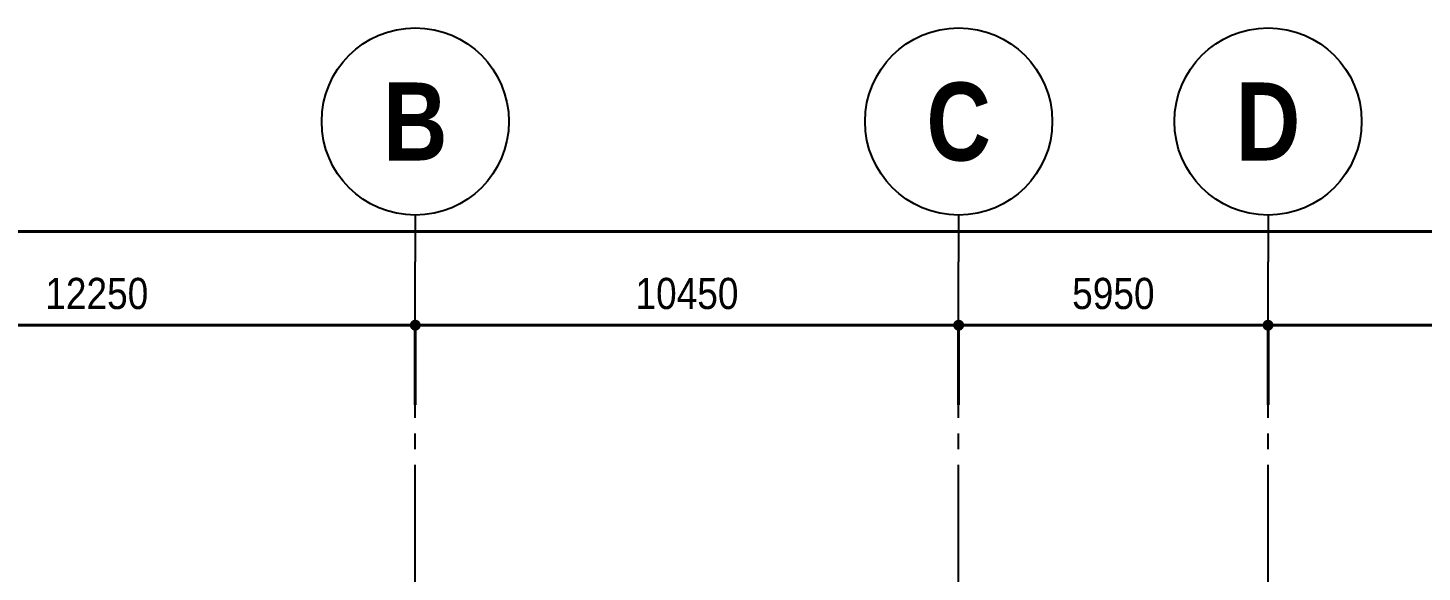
# Model space of a CAD drawing. Header units: millimetres. Extents: x -3973692 to -2843767, y 592734 to 838475.
# Drawn here: x -3543695 to -3516882, y 773671 to 784134 of the extents above; entities that cross this region are included whole.
import ezdxf
from ezdxf.enums import TextEntityAlignment as Align

# ---------------------------------------------------------------- set-up
doc = ezdxf.new("R2010")
doc.units = ezdxf.units.MM
doc.header["$MEASUREMENT"] = 0
doc.header["$PDMODE"] = 3
doc.header["$PDSIZE"] = -20
doc.linetypes.add('CHG_XX_Luoi truc$0$MB_Luoi truc$0$Center101', pattern=[13, 10, -1, 1, -1])
doc.linetypes.add('DIVIDE2', pattern=[15.875, 6.35, -3.175, 0, -3.175, 0, -3.175])
doc.layers.get('0').update_dxf_attribs({"lineweight": 9})
doc.layers.get('Defpoints').update_dxf_attribs({"color": 10, "lineweight": 0})
for name, color, linetype, lineweight in [("'S_General_Divide_3 Intermediate", 3, 'DIVIDE2', 40), ('CHG_XX_Cot_Tang 1$0$MB_Luoi truc$0$Dim 300', 1, 'Continuous', 5), ('CHG_XX_Cot_Tang 1$0$NS-Pier', 150, 'Continuous', 9)]:
    doc.layers.add(name, color=color, linetype=linetype, lineweight=lineweight)
doc.layers.add('CHG_XX_Luoi truc$0$Grid', color=34, linetype='Continuous')
doc.layers.add('CHG_XX_Luoi truc$0$Grid Line', color=251, linetype='CHG_XX_Luoi truc$0$MB_Luoi truc$0$Center101')
doc.styles.add('CHG_XX_Cot_Tang 1$0$MB_Luoi truc$0$Arial_C', font='arial.ttf', dxfattribs={"width": 0.85})
doc.styles.add('CHG_XX_Luoi truc$0$MB_Luoi truc$0$Grid A-F$0$VNI-HelveCB', font='')
doc.styles.get('CHG_XX_Luoi truc$0$MB_Luoi truc$0$Grid A-F$0$VNI-HelveCB').set_extended_font_data('VNI-Helve-Condense', bold=True)
doc.dimstyles.new('CHG_XX_Cot_Tang 1$0$MB_Luoi truc$0$Dim 300 (A1-A2)', dxfattribs={"dimscale": 300, "dimtxt": 2, "dimasz": 0.7, "dimexe": 0, "dimexo": 1, "dimgap": 1, "dimtad": 1, "dimdec": 0, "dimzin": 12, "dimdsep": 46, "dimtxsty": 'CHG_XX_Cot_Tang 1$0$MB_Luoi truc$0$Arial_C', "dimblk": 'CHG_XX_Cot_Tang 1$0$MB_Luoi truc$0$_Dot', "dimcen": 1, "dimclrd": 256, "dimclre": 256, "dimclrt": 3, "dimadec": 0, "dimazin": 0, "dimtfac": 1, "dimtdec": 0, "dimtix": 1, "dimtmove": 2, "dimatfit": 3, "dimldrblk": 'CHG_XX_Cot_Tang 1$0$MB_Luoi truc$0$HTT Arrow 30', "dimfxl": 1, "dimtolj": 1, "dimtzin": 0, "dimarcsym": 0})

# ---------------------------------------------------------------- blocks, each defined once
blk = doc.blocks.new('CHG_XX_Cot_Tang 1$0$MB_Luoi truc$0$_Dot')
at = {"color": 0, "linetype": 'ByBlock', "lineweight": -2}
blk.add_line((-0.5, 0), (-1, 0), dxfattribs=at)
at = {"color": 0, "linetype": 'ByBlock', "const_width": 0.5}
blk.add_lwpolyline([(-0.25, 0, 1), (0.25, 0, 1)], format="xyb", close=True, dxfattribs=at)
blk = doc.blocks.new('*D2916')
at = {"layer": 'CHG_XX_Cot_Tang 1$0$MB_Luoi truc$0$Dim 300', "lineweight": -2, "transparency": 16777216}
for p, q in [((0, 166908), (0, 168437)), ((210, 168437), (12040, 168437)), ((12250, 166908), (12250, 168437))]:
    blk.add_line(p, q, dxfattribs=at)
at = {"layer": 'Defpoints', "color": 0, "transparency": 16777216}
for p in [(12250, 168437), (0, 166608), (12250, 166608)]:
    blk.add_point(p, dxfattribs=at)
at = {"layer": 'CHG_XX_Cot_Tang 1$0$MB_Luoi truc$0$Dim 300', "lineweight": -2, "transparency": 16777216, "xscale": 210, "yscale": 210, "zscale": 210, "rotation": 180}
blk.add_blockref('CHG_XX_Cot_Tang 1$0$MB_Luoi truc$0$_Dot', (0, 168437), dxfattribs=at)
at = {"layer": 'CHG_XX_Cot_Tang 1$0$MB_Luoi truc$0$Dim 300', "lineweight": -2, "transparency": 16777216, "xscale": 210, "yscale": 210, "zscale": 210}
blk.add_blockref('CHG_XX_Cot_Tang 1$0$MB_Luoi truc$0$_Dot', (12250, 168437), dxfattribs=at)
at = {"layer": 'CHG_XX_Cot_Tang 1$0$MB_Luoi truc$0$Dim 300', "color": 3, "transparency": 16777216, "insert": (6125, 169043), "char_height": 600, "attachment_point": 5, "style": 'CHG_XX_Cot_Tang 1$0$MB_Luoi truc$0$Arial_C'}
blk.add_mtext('\\A1;12250', dxfattribs=at)
blk = doc.blocks.new('CHG_XX_Cot_Tang 1$0$MB_Luoi truc$0$HTT Arrow 30')
blk.add_hatch(color=256).paths.add_polyline_path([(-2.5, 0.375), (-2.5, -0.375), (0, 0)])
at = {"color": 0, "linetype": 'ByBlock', "lineweight": -2}
for p, q in [((0, 0), (-2.5, 0.375)), ((-2.5, -0.375), (-2.5, 0.375)), ((0, 0), (-2.5, -0.375))]:
    blk.add_line(p, q, dxfattribs=at)
blk = doc.blocks.new('*D2917')
at = {"layer": 'CHG_XX_Cot_Tang 1$0$MB_Luoi truc$0$Dim 300', "lineweight": -2, "transparency": 16777216}
for p, q in [((12250, 166908), (12250, 168437)), ((12460, 168437), (22490, 168437)), ((22700, 166908), (22700, 168437))]:
    blk.add_line(p, q, dxfattribs=at)
at = {"layer": 'Defpoints', "color": 0, "transparency": 16777216}
for p in [(22700, 168437), (12250, 166608), (22700, 166608)]:
    blk.add_point(p, dxfattribs=at)
at = {"layer": 'CHG_XX_Cot_Tang 1$0$MB_Luoi truc$0$Dim 300', "lineweight": -2, "transparency": 16777216, "xscale": 210, "yscale": 210, "zscale": 210, "rotation": 180}
blk.add_blockref('CHG_XX_Cot_Tang 1$0$MB_Luoi truc$0$_Dot', (12250, 168437), dxfattribs=at)
at = {"layer": 'CHG_XX_Cot_Tang 1$0$MB_Luoi truc$0$Dim 300', "lineweight": -2, "transparency": 16777216, "xscale": 210, "yscale": 210, "zscale": 210}
blk.add_blockref('CHG_XX_Cot_Tang 1$0$MB_Luoi truc$0$_Dot', (22700, 168437), dxfattribs=at)
at = {"layer": 'CHG_XX_Cot_Tang 1$0$MB_Luoi truc$0$Dim 300', "color": 3, "transparency": 16777216, "insert": (17475, 169043), "char_height": 600, "attachment_point": 5, "style": 'CHG_XX_Cot_Tang 1$0$MB_Luoi truc$0$Arial_C'}
blk.add_mtext('\\A1;10450', dxfattribs=at)
blk = doc.blocks.new('*D2918')
at = {"layer": 'CHG_XX_Cot_Tang 1$0$MB_Luoi truc$0$Dim 300', "lineweight": -2, "transparency": 16777216}
for p, q in [((22700, 166908), (22700, 168437)), ((22910, 168437), (28440, 168437)), ((28650, 166908), (28650, 168437))]:
    blk.add_line(p, q, dxfattribs=at)
at = {"layer": 'Defpoints', "color": 0, "transparency": 16777216}
for p in [(28650, 168437), (22700, 166608), (28650, 166608)]:
    blk.add_point(p, dxfattribs=at)
at = {"layer": 'CHG_XX_Cot_Tang 1$0$MB_Luoi truc$0$Dim 300', "lineweight": -2, "transparency": 16777216, "xscale": 210, "yscale": 210, "zscale": 210, "rotation": 180}
blk.add_blockref('CHG_XX_Cot_Tang 1$0$MB_Luoi truc$0$_Dot', (22700, 168437), dxfattribs=at)
at = {"layer": 'CHG_XX_Cot_Tang 1$0$MB_Luoi truc$0$Dim 300', "lineweight": -2, "transparency": 16777216, "xscale": 210, "yscale": 210, "zscale": 210}
blk.add_blockref('CHG_XX_Cot_Tang 1$0$MB_Luoi truc$0$_Dot', (28650, 168437), dxfattribs=at)
at = {"layer": 'CHG_XX_Cot_Tang 1$0$MB_Luoi truc$0$Dim 300', "color": 3, "transparency": 16777216, "insert": (25675, 169043), "char_height": 600, "attachment_point": 5, "style": 'CHG_XX_Cot_Tang 1$0$MB_Luoi truc$0$Arial_C'}
blk.add_mtext('\\A1;5950', dxfattribs=at)
blk = doc.blocks.new('*D2919')
at = {"layer": 'CHG_XX_Cot_Tang 1$0$MB_Luoi truc$0$Dim 300', "lineweight": -2, "transparency": 16777216}
for p, q in [((28650, 166908), (28650, 168437)), ((28860, 168437), (37940, 168437)), ((38150, 166908), (38150, 168437))]:
    blk.add_line(p, q, dxfattribs=at)
at = {"layer": 'Defpoints', "color": 0, "transparency": 16777216}
for p in [(38150, 168437), (28650, 166608), (38150, 166608)]:
    blk.add_point(p, dxfattribs=at)
at = {"layer": 'CHG_XX_Cot_Tang 1$0$MB_Luoi truc$0$Dim 300', "lineweight": -2, "transparency": 16777216, "xscale": 210, "yscale": 210, "zscale": 210, "rotation": 180}
blk.add_blockref('CHG_XX_Cot_Tang 1$0$MB_Luoi truc$0$_Dot', (28650, 168437), dxfattribs=at)
at = {"layer": 'CHG_XX_Cot_Tang 1$0$MB_Luoi truc$0$Dim 300', "lineweight": -2, "transparency": 16777216, "xscale": 210, "yscale": 210, "zscale": 210}
blk.add_blockref('CHG_XX_Cot_Tang 1$0$MB_Luoi truc$0$_Dot', (38150, 168437), dxfattribs=at)
at = {"layer": 'CHG_XX_Cot_Tang 1$0$MB_Luoi truc$0$Dim 300', "color": 3, "transparency": 16777216, "insert": (33400, 169043), "char_height": 600, "attachment_point": 5, "style": 'CHG_XX_Cot_Tang 1$0$MB_Luoi truc$0$Arial_C'}
blk.add_mtext('\\A1;9500', dxfattribs=at)
blk = doc.blocks.new('*D2928')
at = {"layer": 'CHG_XX_Cot_Tang 1$0$MB_Luoi truc$0$Dim 300', "lineweight": -2, "transparency": 16777216}
for p, q in [((-10900, 166908), (-10900, 170237)), ((105840, 170237), (-10690, 170237)), ((106050, 166908), (106050, 170237))]:
    blk.add_line(p, q, dxfattribs=at)
at = {"layer": 'Defpoints', "color": 0, "transparency": 16777216}
for p in [(-10900, 170237), (-10900, 166608), (106050, 166608)]:
    blk.add_point(p, dxfattribs=at)
at = {"layer": 'CHG_XX_Cot_Tang 1$0$MB_Luoi truc$0$Dim 300', "lineweight": -2, "transparency": 16777216, "xscale": 210, "yscale": 210, "zscale": 210, "rotation": 180}
blk.add_blockref('CHG_XX_Cot_Tang 1$0$MB_Luoi truc$0$_Dot', (-10900, 170237), dxfattribs=at)
at = {"layer": 'CHG_XX_Cot_Tang 1$0$MB_Luoi truc$0$Dim 300', "lineweight": -2, "transparency": 16777216, "xscale": 210, "yscale": 210, "zscale": 210}
blk.add_blockref('CHG_XX_Cot_Tang 1$0$MB_Luoi truc$0$_Dot', (106050, 170237), dxfattribs=at)
at = {"layer": 'CHG_XX_Cot_Tang 1$0$MB_Luoi truc$0$Dim 300', "color": 3, "transparency": 16777216, "insert": (47575, 170843), "char_height": 600, "attachment_point": 5, "style": 'CHG_XX_Cot_Tang 1$0$MB_Luoi truc$0$Arial_C'}
blk.add_mtext('\\A1;116950', dxfattribs=at)
blk = doc.blocks.new('*U2841')
at = {"layer": 'CHG_XX_Luoi truc$0$Grid', "lineweight": -2}
blk.add_line((0, 611), (0, 608), dxfattribs=at)
blk.add_circle((0, 617), 6, dxfattribs=at)
at = {"layer": 'CHG_XX_Luoi truc$0$Grid Line'}
blk.add_line((0, 0), (0, 608), dxfattribs=at)
at = {"layer": 'CHG_XX_Luoi truc$0$Grid', "lineweight": -2, "style": 'CHG_XX_Luoi truc$0$MB_Luoi truc$0$Grid A-F$0$VNI-HelveCB'}
for tag, p in [('GRIDSUB', (0, 617)), ('GRID', (0, -9))]:
    blk.add_attdef(tag, text='', height=5, dxfattribs=at).set_placement(p, align=Align.MIDDLE)
blk = doc.blocks.new('CHG_XX_Luoi truc')
at = {"layer": 'CHG_XX_Luoi truc$0$Grid'}
ref = blk.add_blockref('*U2841', (12250, -12747), dxfattribs=dict(at, xscale=300, yscale=300, zscale=300))
ref.add_attrib('GRIDSUB', 'B', dxfattribs={"lineweight": -2, "height": 1500, "style": 'CHG_XX_Luoi truc$0$MB_Luoi truc$0$Grid A-F$0$VNI-HelveCB'}).set_placement((12250, 172353), align=Align.MIDDLE)
ref = blk.add_blockref('*U2841', (22700, -12747), dxfattribs=dict(at, xscale=300, yscale=300, zscale=300))
ref.add_attrib('GRIDSUB', 'C', dxfattribs={"lineweight": -2, "height": 1500, "style": 'CHG_XX_Luoi truc$0$MB_Luoi truc$0$Grid A-F$0$VNI-HelveCB'}).set_placement((22700, 172353), align=Align.MIDDLE)
ref = blk.add_blockref('*U2841', (28650, -12747), dxfattribs=dict(at, xscale=300, yscale=300, zscale=300))
ref.add_attrib('GRIDSUB', 'D', dxfattribs={"lineweight": -2, "height": 1500, "style": 'CHG_XX_Luoi truc$0$MB_Luoi truc$0$Grid A-F$0$VNI-HelveCB'}).set_placement((28650, 172353), align=Align.MIDDLE)
blk = doc.blocks.new('CHG_XX_Cot_Tang 1')
at = {"layer": 'CHG_XX_Cot_Tang 1$0$NS-Pier'}
blk.add_blockref('CHG_XX_Luoi truc', (0, 0), dxfattribs=at)
at = {"layer": 'CHG_XX_Cot_Tang 1$0$MB_Luoi truc$0$Dim 300'}
for base, p1, p2, picture, middle in [((-10900, 170237), (106050, 166608.3), (-10900, 166608.3), '*D2928', (47575, 170843.4)), ((12250, 168437), (0, 166608.3), (12250, 166608.3), '*D2916', (6125, 169043.4)), ((22700, 168437), (12250, 166608.3), (22700, 166608.3), '*D2917', (17475, 169043.4)), ((28650, 168437), (22700, 166608.3), (28650, 166608.3), '*D2918', (25675, 169043.4)), ((38150, 168437), (28650, 166608.3), (38150, 166608.3), '*D2919', (33400, 169043.4))]:
    dim = blk.add_linear_dim(base=base, p1=p1, p2=p2, dimstyle='CHG_XX_Cot_Tang 1$0$MB_Luoi truc$0$Dim 300 (A1-A2)', dxfattribs=at)
    dim.commit()
    dim.dimension.update_dxf_attribs({"geometry": picture, "text_midpoint": middle})

msp = doc.modelspace()

# ---------------------------------------------------------------- block references
at = {"layer": "'S_General_Divide_3 Intermediate"}
msp.add_blockref('CHG_XX_Cot_Tang 1', (-3548495.2, 609981), dxfattribs=at)

doc.saveas('drawing.dxf')
